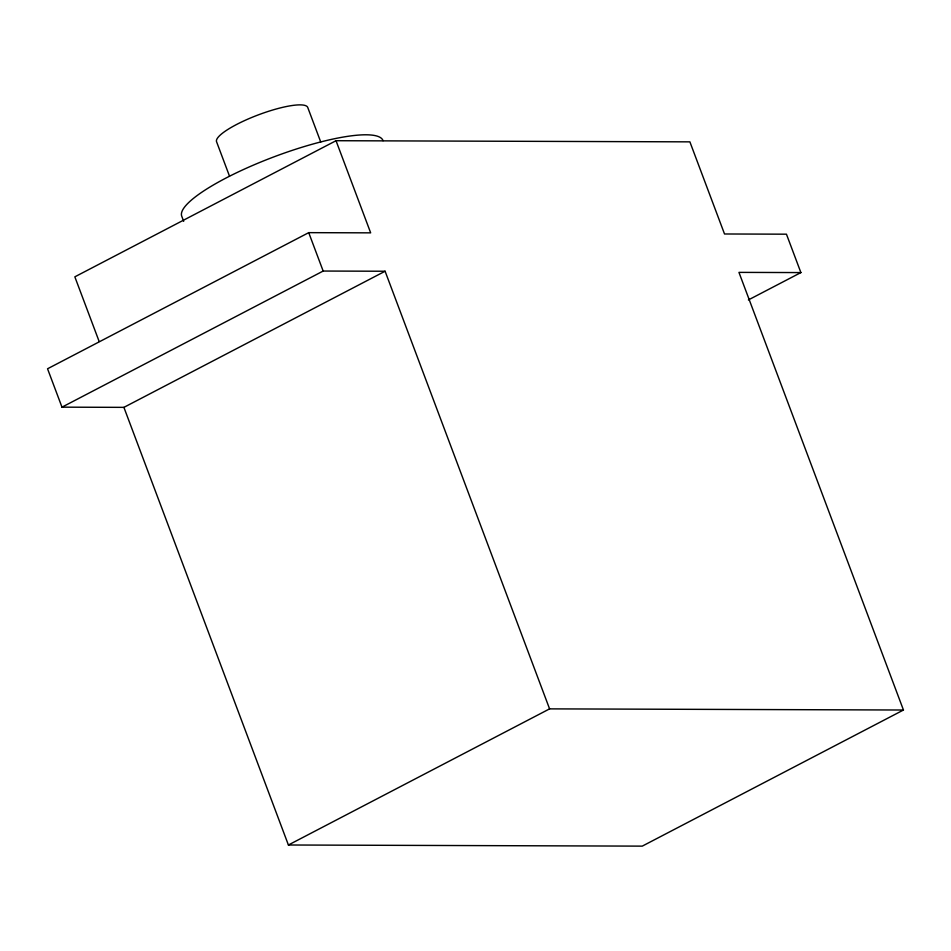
<?xml version="1.0" encoding="UTF-8"?>
<svg xmlns="http://www.w3.org/2000/svg" width="951" height="951" viewBox="0 0 951 951"><rect width="100%" height="100%" fill="white"/><g stroke="black" fill="none" stroke-linecap="round" stroke-linejoin="round"><path stroke-width="1.43" d="M748.378 299.934L800.885 272.58L786.453 234.184L724.519 233.982L689.891 141.854L336.024 140.712L74.844 276.836L99.142 341.468M336.024 140.712L370.664 232.852L308.73 232.65L47.55 368.774L61.981 407.159L123.903 407.361L385.096 271.237L549.583 708.875L903.45 710.017L738.951 272.378L800.885 272.58M61.981 407.159L323.162 271.047L385.096 271.237M123.903 407.361L288.403 844.999L549.583 708.875M903.45 710.017L642.27 846.128L288.403 844.999M320.737 142.008L307.779 107.558A48.715 10.461 -20.6 0 0 258.874 114.667A48.715 10.461 -20.6 0 0 216.531 141.651L229.488 176.113M308.73 232.65L323.162 271.047M183.674 221.321L181.665 215.984A107.499 23.086 -20.6 0 1 275.112 156.416A107.499 23.086 -20.6 0 1 383.051 140.712"/></g></svg>
